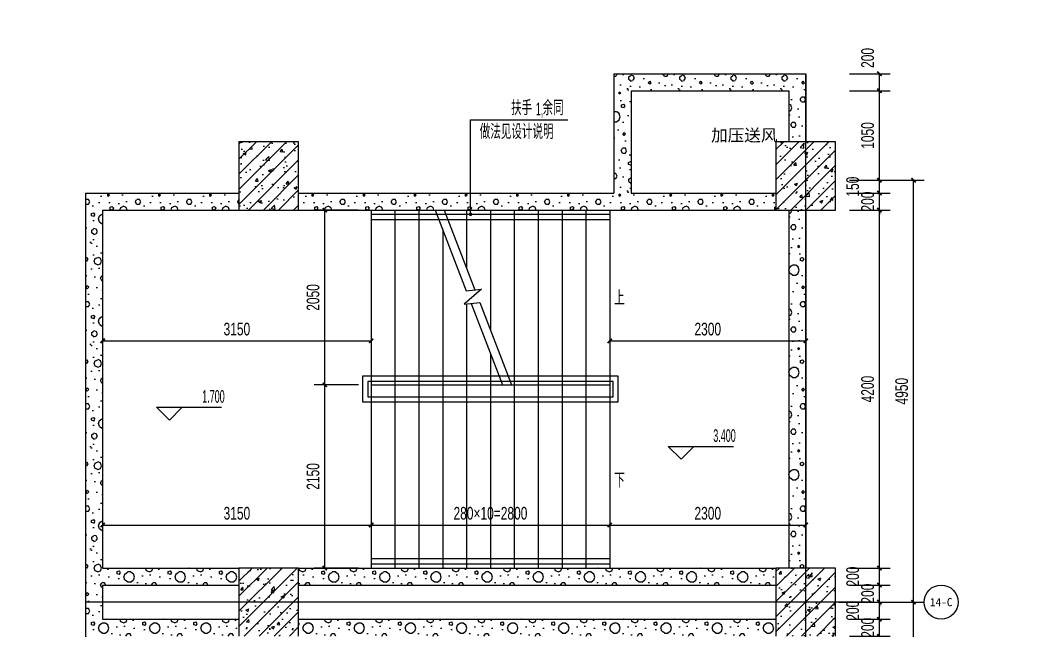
# Model space of a CAD drawing. Extents: x -26219 to 315419, y -160410 to -120810.
# Drawn here: x 66663 to 78633, y -148258 to -141099 of the extents above; entities that cross this region are included whole.
import ezdxf
from ezdxf.enums import TextEntityAlignment as Align
from ezdxf.xclip import XClip

# ---------------------------------------------------------------- set-up
doc = ezdxf.new("R2010")
doc.units = 0
doc.header["$LTSCALE"] = 1000
doc.header["$MEASUREMENT"] = 0
doc.header["$XCLIPFRAME"] = 0
doc.linetypes.add('104-14# 核心筒$2$DOTE', pattern=[2.42, 2, -0.2, 0.02, -0.2])
for name, color, linetype in [('01-标注_尺寸', 124, 'Continuous'), ('01-标注_标高', 200, 'Continuous'), ('01-标注_符号', 200, 'Continuous'), ('01-标注_轴线坐标', 132, 'Continuous'), ('02-TEXT_标注', 130, 'Continuous'), ('02-TEXT_轴号', 7, 'Continuous'), ('05-填充_天正', 26, 'Continuous'), ('104-13#14# B1核心筒$0$05-填充_天正', 26, 'Continuous'), ('104-13#14# B1核心筒$0$A-E_楼梯', 171, 'Continuous'), ('104-13#14# B1核心筒$0$A_STR-砼墙', 51, 'Continuous'), ('104-14# 核心筒$2$A_AXIS-轴线', 36, '104-14# 核心筒$2$DOTE'), ('A-E_栏杆', 232, 'Continuous'), ('A-E_电梯', 171, 'Continuous'), ('A_AXIS-轴线', 36, 'Continuous'), ('A_STR-砌块墙', 121, 'Continuous'), ('A_STR-砼柱', 51, 'Continuous')]:
    doc.layers.add(name, color=color, linetype=linetype)
doc.layers.add('B1幕墙$0$04-不打印_辅助线', color=165, linetype='Continuous', plot=False)
doc.styles.add('_TCH_AXIS', font='STXIHEI_0.TTF', dxfattribs={"width": 0.75, "height": 750})
doc.styles.add('_TCH_DIM', font='ros.shx', dxfattribs={"width": 0.75, "bigfont": 'jd.shx'})
doc.styles.add('_TCH_DIM_T3', font='ros.shx', dxfattribs={"width": 0.705882, "bigfont": 'jd.shx'})
doc.styles.get("Standard").update_dxf_attribs({"font": 'STXIHEI_0.TTF'})
doc.dimstyles.new('_TCH_ARCH&&50', dxfattribs={"dimtxt": 148.75, "dimasz": 50, "dimexe": 125, "dimexo": 150, "dimgap": 63.125, "dimtad": 1, "dimdec": 0, "dimzin": 0, "dimdsep": 46, "dimtxsty": '_TCH_DIM_T3', "dimblk": 'ARCHTICK', "dimcen": 0.09, "dimclrt": 7, "dimazin": 2, "dimtfac": 1, "dimtdec": 0, "dimtix": 1, "dimtmove": 2, "dimatfit": 3, "dimfxl": 0, "dimtolj": 1, "dimtzin": 0, "dimarcsym": 0})
pattern_1 = [(45, (0, 0), (-88.38835, 88.38835), []), (50, (0, 0), (358.6301, -31.37607), [37.5, -412.5]), (355, (0, 0), (-69.3757, 376.0961), [30, -330]), (100.4514, (29.9, -2.6), (289.2547, 344.7198), [31.8701, -350.57106]), (46.1842, (0, 100), (533.6205, -82.7595), [56.25, -618.75]), (96.6356, (44.47, 93.1), (467.3314, 487.059), [47.8051, -525.8565]), (351.1842, (0, 100), (467.331, 487.0593), [45, -495]), (21, (50, 75), (298.4535, -201.30945), [37.5, -412.5]), (326, (50, 75), (121.6577, 362.575), [30, -330]), (71.4514, (74.87, 58.22), (420.1113, 161.26525), [31.8701, -350.57106]), (37.5, (0, 0), (6.07993, 166.44693), [0, -326, 0, -335, 0, -331.25]), (7.5, (0, 0), (131.53477, 197.20586), [0, -191, 0, -318.5, 0, -126.25]), (327.5, (-111.5, 0), (266.91122, -11.27744), [0, -125, 0, -390, 0, -517.5]), (317.5, (-161.5, 0), (291.5931, 50.0525), [0, -162.5, 0, -259, 0, -367.5])]
pattern_2 = [(0, (177, -183), (300, 600), [0, -600]), (0, (-174, -264), (300, 600), [0, -600]), (0, (21, -270), (300, 600), [0, -600]), (0, (234, -93), (300, 600), [0, -600]), (0, (-15, -300), (300, 600), [0, -600]), (0, (294, 285), (300, 600), [0, -600]), (0, (111, 237), (300, 600), [0, -600]), (0, (207, 162), (300, 600), [0, -600]), (0, (-282, 150), (300, 600), [0, -600]), (0, (12, 123), (300, 600), [0, -600]), (0, (-102, -30), (300, 600), [0, -600]), (0, (-96, -255), (300, 600), [0, -600]), (0, (129, -279), (300, 600), [0, -600]), (0, (294, -15), (300, 600), [0, -600]), (0, (-267, -108), (300, 600), [0, -600]), (0, (-216, -6), (300, 600), [0, -600]), (0, (18, -48), (300, 600), [0, -600]), (0, (-66, -135), (300, 600), [0, -600]), (0, (-114, 63), (300, 600), [0, -600]), (0, (-39, 288), (300, 600), [0, -600]), (0, (-243, -234), (300, 600), [0, -600]), (0, (87, 165), (300, 600), [0, -600]), (0, (-192, 174), (300, 600), [0, -600]), (0, (-240, 252), (300, 600), [0, -600]), (130.601294, (257.143, 97.143), (-1499.9999834, 1800.000008), [26.3416, -11037.111]), (18.43495, (214.29, 108.57), (1499.999994, 599.999996), [27.1052, -3767.628]), (90, (214.3, 82.86), (300, 600), [25.7143, -1174.2857]), (161.56505, (240, 74.29), (-1500.00001, 599.999955), [27.1052, -3767.628]), (53.1301, (240, 74.29), (300, 600), [28.5714, -2971.4285]), (135, (262.86, -231.43), (-300.00004, 599.99996), [24.2437, -1672.8126]), (45, (228.57, -231.43), (300, 600), [24.2437, -1672.8126]), (135, (245.71, -248.57), (-300.00004, 599.99996), [24.2437, -1672.8126]), (45, (245.71, -248.57), (300, 600), [24.2437, -1672.8126]), (116.56505, (-25.7, 171.43), (-5e-05, 1200), [31.9438, -638.8765]), (180, (-40, 200), (-300, 600), [34.2857, -565.7142]), (63.43495, (-88.57, 171.43), (3e-06, 1200), [31.9438, -638.8765]), (116.56505, (-74.3, 142.86), (-5e-05, 1200), [31.9438, -638.8765]), (0, (-74.3, 142.86), (300, 600), [34.2857, -565.7142]), (63.43495, (-40, 142.86), (3e-06, 1200), [31.9438, -638.8765]), (107.102728, (200, -31.429), (-899.9999656, 3000.0000048), [38.8613, -16282.9025]), (143.972626, (188.57, 5.714), (-5699.999928, 4199.999995), [38.8613, -8122.02]), (180, (157.14, 28.6), (-300, 600), [37.1429, -562.857]), (36.027373, (88.57, 5.714), (5699.999958, 4199.999955), [38.8613, -8122.02]), (71.56505, (77.14, -28.57), (900.000005, 2999.999995), [36.1403, -3758.5928]), (107.102728, (88.571, -65.714), (-899.9999656, 3000.0000048), [38.8613, -16282.9025]), (143.972626, (120, -88.57), (-5699.999928, 4199.999995), [38.8613, -8122.02]), (0, (120, -88.6), (300, 600), [37.1429, -562.857]), (36.027373, (157.143, -88.57), (5699.999958, 4199.999955), [38.8613, -8122.02]), (71.56505, (188.57, -65.71), (900.000005, 2999.999995), [36.1403, -3758.5928]), (150.25512, (205.714, 248.57), (-900.000002, 599.999993), [23.035, -4814.3196]), (90, (185.7, 237.14), (300, 600), [22.8571, -1177.1427]), (29.74488, (185.714, 237.14), (900, 599.999997), [23.035, -4814.3196]), (116.56505, (65.7, -177.14), (-5e-05, 1200), [31.9438, -638.8765]), (168.690067, (51.43, -148.57), (-2700.000002, 599.999985), [29.1373, -6089.6855]), (41.185925, (0, -162.857), (7499.9999546, 6599.9999423), [30.3718, -12725.802]), (90, (0, -191.43), (300, 600), [28.5714, -1171.4285]), (138.814074, (22.857, -211.429), (-7499.9998667, 6600.000042), [30.3718, -12725.802]), (16.699244, (22.857, -211.429), (9899.9999255, 2999.9999686), [29.8295, -12498.5375]), (60.945396, (51.43, -202.857), (299.999999, 599.9999947), [29.416, -12325.3395]), (109.983106, (-185.714, 74.286), (-1500.0000056, 4199.999989), [33.442, -14012.1975]), (155.556045, (-197.143, 105.714), (-3900.000015, 1799.9999626), [34.523, -14465.1315]), (24.443955, (-260, 105.714), (3900.000002, 1799.9999913), [34.523, -14465.1315]), (70.016893, (-271.429, 74.286), (1500.0000045, 4199.9999896), [33.442, -14012.1975]), (109.983106, (-260, 42.857), (-1500.0000056, 4199.999989), [33.442, -14012.1975]), (160.016893, (-228.57, 31.43), (-1500.000001, 599.999973), [33.442, -6989.3775]), (19.983107, (-228.57, 31.43), (1499.999992, 599.999999), [33.442, -6989.3775]), (70.016893, (-197.143, 42.857), (1500.0000045, 4199.9999896), [33.442, -14012.1975]), (122.005383, (37.14, 20), (-300.00004, 599.99997), [26.9542, -5633.434]), (18.43495, (-2.86, 34.29), (1499.999994, 599.999996), [27.1052, -3767.628]), (90, (-2.86, 8.57), (300, 600), [25.7143, -1174.2857]), (161.56505, (22.86, 0), (-1500.00001, 599.999955), [27.1052, -3767.628]), (54.462322, (22.857, 0), (2099.999997, 2999.9999955), [24.578, -10298.2115]), (116.56505, (-137.14, -125.7), (-5e-05, 1200), [31.9438, -638.8765]), (180, (-151.4, -97.14), (-300, 600), [31.4286, -568.5714]), (59.036243, (-200, -125.714), (300.000001, 599.999997), [33.3197, -6963.822]), (120.963756, (-182.857, -154.286), (-300.000041, 599.999972), [33.3197, -6963.822]), (0, (-182.86, -154.3), (300, 600), [31.4286, -568.5714]), (63.43495, (-151.43, -154.3), (3e-06, 1200), [31.9438, -638.8765])]

# ---------------------------------------------------------------- blocks, each defined once
blk = doc.blocks.new('104-14# 核心筒')
at = {"layer": '104-14# 核心筒$2$A_AXIS-轴线'}
for p, q in [((-9370.1, 194900), (120259.9, 194900)), ((104400, 110750), (120259.9, 110750)), ((-9370.1, 105800), (120259.9, 105800))]:
    blk.add_line(p, q, dxfattribs=at)
blk = doc.blocks.new('B1幕墙')
at = {"layer": 'B1幕墙$0$04-不打印_辅助线'}
blk.add_lwpolyline([(-19723, 110825), (-17951, 111952), (-14731, 106890), (-10015, 109890), (-6726, 109890), (-6726, 107690), (-6591, 107690), (-6591, 96729), (-3286, 91533), (-3400, 91461), (-610, 87073), (-44110, 59404), (-49480, 60532), (-116340, 165647), (-95570, 173812), (-95424, 173440), (-115742, 165453), (-49233, 60889), (-44187, 59829), (-1077, 87250), (-3868, 91637), (-3501, 91871)], dxfattribs=at)
blk = doc.blocks.new('104-13#14# B1核心筒')
at = {"layer": '104-13#14# B1核心筒$0$05-填充_天正', "linetype": 'Continuous'}
h = blk.add_hatch(dxfattribs=at)
h.set_pattern_fill('钢筋混凝土', color=256, scale=150, style=0)
h.set_pattern_definition([(45, (0, 0), (-265.16504, 265.16504), []), (50, (0, 0), (1075.8903, -94.1282), [112.5, -1237.5]), (355, (0, 0), (-208.127, 1128.288), [90, -990]), (100.4514, (89.7, -7.8), (867.764, 1034.1593), [95.6103, -1051.713]), (46.1842, (0, 300), (1600.8616, -248.2785), [168.75, -1856.25]), (96.6356, (133.4, 279.3), (1401.994, 1461.177), [143.415, -1577.57]), (351.1842, (0, 300), (1401.993, 1461.178), [135, -1485]), (21, (150, 225), (895.3606, -603.9283), [112.5, -1237.5]), (326, (150, 225), (364.973, 1087.725), [90, -990]), (71.4514, (224.6, 174.7), (1260.334, 483.7957), [95.6103, -1051.713]), (37.5, (0, 0), (18.2398, 499.3408), [0, -978, 0, -1005, 0, -993.75]), (7.5, (0, 0), (394.6043, 591.6176), [0, -573, 0, -955.5, 0, -378.75]), (327.5, (-334.5, 0), (800.73365, -33.8323), [0, -375, 0, -1170, 0, -1552.5]), (317.5, (-484.5, 0), (874.7793, 150.1575), [0, -487.5, 0, -777, 0, -1102.5])])
h.paths.add_polyline_path([(215000, 2888.4), (215400, 2725.5), (215400, 12400), (215000, 12400)])
at = {"layer": '104-13#14# B1核心筒$0$A_STR-砼墙', "linetype": 'Continuous'}
for p, q in [((215000, 2888.4), (215000, 12400)), ((215400, 2725.5), (215400, 12400))]:
    blk.add_line(p, q, dxfattribs=at)
at = {"layer": '104-13#14# B1核心筒$0$A-E_楼梯', "rotation": 57.54087654752239}
blk.add_blockref('B1幕墙', (289197.1, 8062.4), dxfattribs=at)
blk = doc.blocks.new('_ArchTick')
at = {"color": 0, "linetype": 'ByBlock', "const_width": 0.4}
blk.add_lwpolyline([(-0.5, -0.5), (0.5, 0.5)], dxfattribs=at)
blk = doc.blocks.new('*D553')
at = {"layer": '01-标注_尺寸', "color": 0, "lineweight": -2, "transparency": 16777216}
for p, q in [((76792, -147924), (77267, -147924)), ((77142, -152874), (77142, -147924)), ((76792, -152874), (77267, -152874))]:
    blk.add_line(p, q, dxfattribs=at)
at = {"layer": 'Defpoints', "color": 0, "transparency": 16777216}
for p in [(76642, -147924), (77142, -147924), (76642, -152874)]:
    blk.add_point(p, dxfattribs=at)
at = {"layer": '01-标注_尺寸', "color": 0, "lineweight": -2, "transparency": 16777216, "xscale": 50, "yscale": 50, "zscale": 50}
for p, rotation in [((77142, -147924), 90), ((77142, -152874), 270)]:
    blk.add_blockref('_ArchTick', p, dxfattribs=dict(at, rotation=rotation))
at = {"layer": '01-标注_尺寸', "color": 7, "transparency": 16777216, "insert": (77004, -150399), "char_height": 148.8, "attachment_point": 5, "rotation": 90, "style": '_TCH_DIM_T3'}
blk.add_mtext('\\A1;4950', dxfattribs=at)
blk = doc.blocks.new('*D554')
at = {"layer": '01-标注_尺寸', "color": 0, "lineweight": -2, "transparency": 16777216}
for p, q in [((76792, -142974), (77267, -142974)), ((77142, -147924), (77142, -142974)), ((76792, -147924), (77267, -147924))]:
    blk.add_line(p, q, dxfattribs=at)
at = {"layer": 'Defpoints', "color": 0, "transparency": 16777216}
for p in [(76642, -142974), (77142, -142974), (76642, -147924)]:
    blk.add_point(p, dxfattribs=at)
at = {"layer": '01-标注_尺寸', "color": 0, "lineweight": -2, "transparency": 16777216, "xscale": 50, "yscale": 50, "zscale": 50}
for p, rotation in [((77142, -142974), 90), ((77142, -147924), 270)]:
    blk.add_blockref('_ArchTick', p, dxfattribs=dict(at, rotation=rotation))
at = {"layer": '01-标注_尺寸', "color": 7, "transparency": 16777216, "insert": (77004, -145449), "char_height": 148.8, "attachment_point": 5, "rotation": 90, "style": '_TCH_DIM_T3'}
blk.add_mtext('\\A1;4950', dxfattribs=at)
blk = doc.blocks.new('*D1266')
at = {"layer": '01-标注_尺寸', "color": 0, "lineweight": -2, "transparency": 16777216}
for p, q in [((73578, -144550), (73578, -144983)), ((75878, -144550), (75878, -144983)), ((73578, -144858), (75878, -144858))]:
    blk.add_line(p, q, dxfattribs=at)
at = {"layer": 'Defpoints', "color": 0, "transparency": 16777216}
for p in [(73578, -144400), (75878, -144400), (75878, -144858)]:
    blk.add_point(p, dxfattribs=at)
at = {"layer": '01-标注_尺寸', "color": 0, "lineweight": -2, "transparency": 16777216, "xscale": 50, "yscale": 50, "zscale": 50, "rotation": 180}
blk.add_blockref('_ArchTick', (73578, -144858), dxfattribs=at)
at = {"layer": '01-标注_尺寸', "color": 0, "lineweight": -2, "transparency": 16777216, "xscale": 50, "yscale": 50, "zscale": 50}
blk.add_blockref('_ArchTick', (75878, -144858), dxfattribs=at)
at = {"layer": '01-标注_尺寸', "color": 7, "transparency": 16777216, "insert": (74728, -144721), "char_height": 148.8, "attachment_point": 5, "style": '_TCH_DIM_T3'}
blk.add_mtext('\\A1;2300', dxfattribs=at)
blk = doc.blocks.new('*D1267')
at = {"layer": '01-标注_尺寸', "color": 0, "lineweight": -2, "transparency": 16777216}
for p, q in [((73578, -146711), (73578, -147144)), ((75878, -146711), (75878, -147144)), ((73578, -147019), (75878, -147019))]:
    blk.add_line(p, q, dxfattribs=at)
at = {"layer": 'Defpoints', "color": 0, "transparency": 16777216}
for p in [(73578, -146561), (75878, -146561), (75878, -147019)]:
    blk.add_point(p, dxfattribs=at)
at = {"layer": '01-标注_尺寸', "color": 0, "lineweight": -2, "transparency": 16777216, "xscale": 50, "yscale": 50, "zscale": 50, "rotation": 180}
blk.add_blockref('_ArchTick', (73578, -147019), dxfattribs=at)
at = {"layer": '01-标注_尺寸', "color": 0, "lineweight": -2, "transparency": 16777216, "xscale": 50, "yscale": 50, "zscale": 50}
blk.add_blockref('_ArchTick', (75878, -147019), dxfattribs=at)
at = {"layer": '01-标注_尺寸', "color": 7, "transparency": 16777216, "insert": (74728, -146882), "char_height": 148.8, "attachment_point": 5, "style": '_TCH_DIM_T3'}
blk.add_mtext('\\A1;2300', dxfattribs=at)
blk = doc.blocks.new('*D1268')
at = {"layer": '01-标注_尺寸', "color": 0, "lineweight": -2, "transparency": 16777216}
for p, q in [((70778, -146711), (70778, -147144)), ((73578, -146711), (73578, -147144)), ((70778, -147019), (73578, -147019))]:
    blk.add_line(p, q, dxfattribs=at)
at = {"layer": 'Defpoints', "color": 0, "transparency": 16777216}
for p in [(70778, -146561), (73578, -146561), (73578, -147019)]:
    blk.add_point(p, dxfattribs=at)
at = {"layer": '01-标注_尺寸', "color": 0, "lineweight": -2, "transparency": 16777216, "xscale": 50, "yscale": 50, "zscale": 50, "rotation": 180}
blk.add_blockref('_ArchTick', (70778, -147019), dxfattribs=at)
at = {"layer": '01-标注_尺寸', "color": 0, "lineweight": -2, "transparency": 16777216, "xscale": 50, "yscale": 50, "zscale": 50}
blk.add_blockref('_ArchTick', (73578, -147019), dxfattribs=at)
at = {"layer": '01-标注_尺寸', "color": 7, "transparency": 16777216, "insert": (72178, -146882), "char_height": 148.75, "attachment_point": 5, "style": '_TCH_DIM_T3'}
blk.add_mtext('\\A1;280×10=2800', dxfattribs=at)
blk = doc.blocks.new('*D1269')
at = {"layer": '01-标注_尺寸', "color": 0, "lineweight": -2, "transparency": 16777216}
for p, q in [((67628, -146711), (67628, -147144)), ((70778, -146711), (70778, -147144)), ((67628, -147019), (70778, -147019))]:
    blk.add_line(p, q, dxfattribs=at)
at = {"layer": 'Defpoints', "color": 0, "transparency": 16777216}
for p in [(67628, -146561), (70778, -146561), (70778, -147019)]:
    blk.add_point(p, dxfattribs=at)
at = {"layer": '01-标注_尺寸', "color": 0, "lineweight": -2, "transparency": 16777216, "xscale": 50, "yscale": 50, "zscale": 50, "rotation": 180}
blk.add_blockref('_ArchTick', (67628, -147019), dxfattribs=at)
at = {"layer": '01-标注_尺寸', "color": 0, "lineweight": -2, "transparency": 16777216, "xscale": 50, "yscale": 50, "zscale": 50}
blk.add_blockref('_ArchTick', (70778, -147019), dxfattribs=at)
at = {"layer": '01-标注_尺寸', "color": 7, "transparency": 16777216, "insert": (69203, -146882), "char_height": 148.8, "attachment_point": 5, "style": '_TCH_DIM_T3'}
blk.add_mtext('\\A1;3150', dxfattribs=at)
blk = doc.blocks.new('*D1270')
at = {"layer": '01-标注_尺寸', "color": 0, "lineweight": -2, "transparency": 16777216}
for p, q in [((67628, -144550), (67628, -144983)), ((70778, -144550), (70778, -144983)), ((67628, -144858), (70778, -144858))]:
    blk.add_line(p, q, dxfattribs=at)
at = {"layer": 'Defpoints', "color": 0, "transparency": 16777216}
for p in [(67628, -144400), (70778, -144400), (70778, -144858)]:
    blk.add_point(p, dxfattribs=at)
at = {"layer": '01-标注_尺寸', "color": 0, "lineweight": -2, "transparency": 16777216, "xscale": 50, "yscale": 50, "zscale": 50, "rotation": 180}
blk.add_blockref('_ArchTick', (67628, -144858), dxfattribs=at)
at = {"layer": '01-标注_尺寸', "color": 0, "lineweight": -2, "transparency": 16777216, "xscale": 50, "yscale": 50, "zscale": 50}
blk.add_blockref('_ArchTick', (70778, -144858), dxfattribs=at)
at = {"layer": '01-标注_尺寸', "color": 7, "transparency": 16777216, "insert": (69203, -144721), "char_height": 148.8, "attachment_point": 5, "style": '_TCH_DIM_T3'}
blk.add_mtext('\\A1;3150', dxfattribs=at)
blk = doc.blocks.new('*D1271')
at = {"layer": '01-标注_尺寸', "color": 0, "lineweight": -2, "transparency": 16777216}
for p, q in [((70628, -143324), (70110, -143324)), ((70235, -145374), (70235, -143324)), ((70628, -145374), (70110, -145374))]:
    blk.add_line(p, q, dxfattribs=at)
at = {"layer": 'Defpoints', "color": 0, "transparency": 16777216}
for p in [(70235, -143324), (70778, -143324), (70778, -145374)]:
    blk.add_point(p, dxfattribs=at)
at = {"layer": '01-标注_尺寸', "color": 0, "lineweight": -2, "transparency": 16777216, "xscale": 50, "yscale": 50, "zscale": 50}
for p, rotation in [((70235, -143324), 90), ((70235, -145374), 270)]:
    blk.add_blockref('_ArchTick', p, dxfattribs=dict(at, rotation=rotation))
at = {"layer": '01-标注_尺寸', "color": 7, "transparency": 16777216, "insert": (70097, -144349), "char_height": 148.8, "attachment_point": 5, "rotation": 90, "style": '_TCH_DIM_T3'}
blk.add_mtext('\\A1;2050', dxfattribs=at)
blk = doc.blocks.new('*D1272')
at = {"layer": '01-标注_尺寸', "color": 0, "lineweight": -2, "transparency": 16777216}
for p, q in [((70628, -145374), (70110, -145374)), ((70235, -147524), (70235, -145374)), ((70628, -147524), (70110, -147524))]:
    blk.add_line(p, q, dxfattribs=at)
at = {"layer": 'Defpoints', "color": 0, "transparency": 16777216}
for p in [(70235, -145374), (70778, -145374), (70778, -147524)]:
    blk.add_point(p, dxfattribs=at)
at = {"layer": '01-标注_尺寸', "color": 0, "lineweight": -2, "transparency": 16777216, "xscale": 50, "yscale": 50, "zscale": 50}
for p, rotation in [((70235, -145374), 90), ((70235, -147524), 270)]:
    blk.add_blockref('_ArchTick', p, dxfattribs=dict(at, rotation=rotation))
at = {"layer": '01-标注_尺寸', "color": 7, "transparency": 16777216, "insert": (70097, -146449), "char_height": 148.8, "attachment_point": 5, "rotation": 90, "style": '_TCH_DIM_T3'}
blk.add_mtext('\\A1;2150', dxfattribs=at)
blk = doc.blocks.new('*D1278')
at = {"layer": '01-标注_尺寸', "color": 0, "lineweight": -2, "transparency": 16777216}
for p, q in [((76742, -148124), (76742, -148074)), ((76392, -148124), (76867, -148124)), ((76742, -148324), (76742, -148124)), ((76392, -148324), (76867, -148324)), ((76742, -148324), (76742, -148374))]:
    blk.add_line(p, q, dxfattribs=at)
at = {"layer": 'Defpoints', "color": 0, "transparency": 16777216}
for p in [(76242, -148124), (76742, -148124), (76242, -148324)]:
    blk.add_point(p, dxfattribs=at)
at = {"layer": '01-标注_尺寸', "color": 0, "lineweight": -2, "transparency": 16777216, "xscale": 50, "yscale": 50, "zscale": 50}
for p, rotation in [((76742, -148124), 270), ((76742, -148324), 90)]:
    blk.add_blockref('_ArchTick', p, dxfattribs=dict(at, rotation=rotation))
at = {"layer": '01-标注_尺寸', "color": 7, "transparency": 16777216, "insert": (76604, -148224), "char_height": 148.8, "attachment_point": 5, "rotation": 90, "style": '_TCH_DIM_T3'}
blk.add_mtext('\\A1;200', dxfattribs=at)
blk = doc.blocks.new('*D1279')
at = {"layer": '01-标注_尺寸', "color": 0, "lineweight": -2, "transparency": 16777216}
for p, q in [((76392, -147924), (76867, -147924)), ((76742, -148124), (76742, -147924)), ((76392, -148124), (76867, -148124))]:
    blk.add_line(p, q, dxfattribs=at)
at = {"layer": 'Defpoints', "color": 0, "transparency": 16777216}
for p in [(76242, -147924), (76742, -147924), (76242, -148124)]:
    blk.add_point(p, dxfattribs=at)
at = {"layer": '01-标注_尺寸', "color": 0, "lineweight": -2, "transparency": 16777216, "xscale": 50, "yscale": 50, "zscale": 50}
for p, rotation in [((76742, -147924), 90), ((76742, -148124), 270)]:
    blk.add_blockref('_ArchTick', p, dxfattribs=dict(at, rotation=rotation))
at = {"layer": '01-标注_尺寸', "color": 7, "transparency": 16777216, "insert": (76429, -148024), "char_height": 148.8, "attachment_point": 5, "rotation": 90, "style": '_TCH_DIM_T3'}
blk.add_mtext('\\A1;200', dxfattribs=at)
blk = doc.blocks.new('*D1280')
at = {"layer": '01-标注_尺寸', "color": 0, "lineweight": -2, "transparency": 16777216}
for p, q in [((76742, -147724), (76742, -147674)), ((76392, -147724), (76867, -147724)), ((76742, -147924), (76742, -147724)), ((76392, -147924), (76867, -147924)), ((76742, -147924), (76742, -147974))]:
    blk.add_line(p, q, dxfattribs=at)
at = {"layer": 'Defpoints', "color": 0, "transparency": 16777216}
for p in [(76242, -147724), (76742, -147724), (76242, -147924)]:
    blk.add_point(p, dxfattribs=at)
at = {"layer": '01-标注_尺寸', "color": 0, "lineweight": -2, "transparency": 16777216, "xscale": 50, "yscale": 50, "zscale": 50}
for p, rotation in [((76742, -147724), 270), ((76742, -147924), 90)]:
    blk.add_blockref('_ArchTick', p, dxfattribs=dict(at, rotation=rotation))
at = {"layer": '01-标注_尺寸', "color": 7, "transparency": 16777216, "insert": (76604, -147824), "char_height": 148.8, "attachment_point": 5, "rotation": 90, "style": '_TCH_DIM_T3'}
blk.add_mtext('\\A1;200', dxfattribs=at)
blk = doc.blocks.new('*D1281')
at = {"layer": '01-标注_尺寸', "color": 0, "lineweight": -2, "transparency": 16777216}
for p, q in [((76392, -147524), (76867, -147524)), ((76742, -147724), (76742, -147524)), ((76392, -147724), (76867, -147724))]:
    blk.add_line(p, q, dxfattribs=at)
at = {"layer": 'Defpoints', "color": 0, "transparency": 16777216}
for p in [(76242, -147524), (76742, -147524), (76242, -147724)]:
    blk.add_point(p, dxfattribs=at)
at = {"layer": '01-标注_尺寸', "color": 0, "lineweight": -2, "transparency": 16777216, "xscale": 50, "yscale": 50, "zscale": 50}
for p, rotation in [((76742, -147524), 90), ((76742, -147724), 270)]:
    blk.add_blockref('_ArchTick', p, dxfattribs=dict(at, rotation=rotation))
at = {"layer": '01-标注_尺寸', "color": 7, "transparency": 16777216, "insert": (76429, -147624), "char_height": 148.8, "attachment_point": 5, "rotation": 90, "style": '_TCH_DIM_T3'}
blk.add_mtext('\\A1;200', dxfattribs=at)
blk = doc.blocks.new('*D1282')
at = {"layer": '01-标注_尺寸', "color": 0, "lineweight": -2, "transparency": 16777216}
for p, q in [((76392, -143324), (76867, -143324)), ((76742, -147524), (76742, -143324)), ((76392, -147524), (76867, -147524))]:
    blk.add_line(p, q, dxfattribs=at)
at = {"layer": 'Defpoints', "color": 0, "transparency": 16777216}
for p in [(76242, -143324), (76742, -143324), (76242, -147524)]:
    blk.add_point(p, dxfattribs=at)
at = {"layer": '01-标注_尺寸', "color": 0, "lineweight": -2, "transparency": 16777216, "xscale": 50, "yscale": 50, "zscale": 50}
for p, rotation in [((76742, -143324), 90), ((76742, -147524), 270)]:
    blk.add_blockref('_ArchTick', p, dxfattribs=dict(at, rotation=rotation))
at = {"layer": '01-标注_尺寸', "color": 7, "transparency": 16777216, "insert": (76604, -145424), "char_height": 148.8, "attachment_point": 5, "rotation": 90, "style": '_TCH_DIM_T3'}
blk.add_mtext('\\A1;4200', dxfattribs=at)
blk = doc.blocks.new('*D1283')
at = {"layer": '01-标注_尺寸', "color": 0, "lineweight": -2, "transparency": 16777216}
for p, q in [((76392, -143124), (76867, -143124)), ((76742, -143124), (76742, -143074)), ((76742, -143324), (76742, -143124)), ((76392, -143324), (76867, -143324)), ((76742, -143324), (76742, -143374))]:
    blk.add_line(p, q, dxfattribs=at)
at = {"layer": 'Defpoints', "color": 0, "transparency": 16777216}
for p in [(76242, -143124), (76742, -143124), (76242, -143324)]:
    blk.add_point(p, dxfattribs=at)
at = {"layer": '01-标注_尺寸', "color": 0, "lineweight": -2, "transparency": 16777216, "xscale": 50, "yscale": 50, "zscale": 50}
for p, rotation in [((76742, -143124), 270), ((76742, -143324), 90)]:
    blk.add_blockref('_ArchTick', p, dxfattribs=dict(at, rotation=rotation))
at = {"layer": '01-标注_尺寸', "color": 7, "transparency": 16777216, "insert": (76604, -143224), "char_height": 148.8, "attachment_point": 5, "rotation": 90, "style": '_TCH_DIM_T3'}
blk.add_mtext('\\A1;200', dxfattribs=at)
blk = doc.blocks.new('*D1284')
at = {"layer": '01-标注_尺寸', "color": 0, "lineweight": -2, "transparency": 16777216}
for p, q in [((76392, -142974), (76867, -142974)), ((76742, -143124), (76742, -142974)), ((76392, -143124), (76867, -143124))]:
    blk.add_line(p, q, dxfattribs=at)
at = {"layer": 'Defpoints', "color": 0, "transparency": 16777216}
for p in [(76242, -142974), (76742, -142974), (76242, -143124)]:
    blk.add_point(p, dxfattribs=at)
at = {"layer": '01-标注_尺寸', "color": 0, "lineweight": -2, "transparency": 16777216, "xscale": 50, "yscale": 50, "zscale": 50}
for p, rotation in [((76742, -142974), 90), ((76742, -143124), 270)]:
    blk.add_blockref('_ArchTick', p, dxfattribs=dict(at, rotation=rotation))
at = {"layer": '01-标注_尺寸', "color": 7, "transparency": 16777216, "insert": (76429, -143049), "char_height": 148.8, "attachment_point": 5, "rotation": 90, "style": '_TCH_DIM_T3'}
blk.add_mtext('\\A1;150', dxfattribs=at)
blk = doc.blocks.new('*D1285')
at = {"layer": '01-标注_尺寸', "color": 0, "lineweight": -2, "transparency": 16777216}
for p, q in [((76392, -141924), (76867, -141924)), ((76742, -142974), (76742, -141924)), ((76392, -142974), (76867, -142974))]:
    blk.add_line(p, q, dxfattribs=at)
at = {"layer": 'Defpoints', "color": 0, "transparency": 16777216}
for p in [(76242, -141924), (76742, -141924), (76242, -142974)]:
    blk.add_point(p, dxfattribs=at)
at = {"layer": '01-标注_尺寸', "color": 0, "lineweight": -2, "transparency": 16777216, "xscale": 50, "yscale": 50, "zscale": 50}
for p, rotation in [((76742, -141924), 90), ((76742, -142974), 270)]:
    blk.add_blockref('_ArchTick', p, dxfattribs=dict(at, rotation=rotation))
at = {"layer": '01-标注_尺寸', "color": 7, "transparency": 16777216, "insert": (76604, -142449), "char_height": 148.8, "attachment_point": 5, "rotation": 90, "style": '_TCH_DIM_T3'}
blk.add_mtext('\\A1;1050', dxfattribs=at)
blk = doc.blocks.new('*D1286')
at = {"layer": '01-标注_尺寸', "color": 0, "lineweight": -2, "transparency": 16777216}
for p, q in [((76392, -141724), (76867, -141724)), ((76742, -141924), (76742, -141724)), ((76392, -141924), (76867, -141924))]:
    blk.add_line(p, q, dxfattribs=at)
at = {"layer": 'Defpoints', "color": 0, "transparency": 16777216}
for p in [(76242, -141724), (76742, -141724), (76242, -141924)]:
    blk.add_point(p, dxfattribs=at)
at = {"layer": '01-标注_尺寸', "color": 0, "lineweight": -2, "transparency": 16777216, "xscale": 50, "yscale": 50, "zscale": 50}
for p, rotation in [((76742, -141724), 90), ((76742, -141924), 270)]:
    blk.add_blockref('_ArchTick', p, dxfattribs=dict(at, rotation=rotation))
at = {"layer": '01-标注_尺寸', "color": 7, "transparency": 16777216, "insert": (76604, -141539), "char_height": 148.8, "attachment_point": 5, "rotation": 90, "style": '_TCH_DIM_T3'}
blk.add_mtext('\\A1;200', dxfattribs=at)

msp = doc.modelspace()

# ---------------------------------------------------------------- hatches: boundary and pattern name
at = {"layer": '05-填充_天正'}
h = msp.add_hatch(dxfattribs=at)
h.set_pattern_fill('加气混凝土', color=256, scale=50, style=0)
h.set_pattern_definition(pattern_2)
h.paths.add_polyline_path([(73827.7, -141923.7), (73627.7, -141723.7), (73627.7, -143123.7), (73727.7, -143190.3), (73827.7, -143123.7)])
h = msp.add_hatch(dxfattribs=at)
h.set_pattern_fill('加气混凝土', color=256, scale=50, style=0)
h.set_pattern_definition(pattern_2)
h.paths.add_polyline_path([(73627.7, -141723.7), (73827.7, -141923.7), (75677.7, -141923.7), (75877.7, -141723.7)])
h = msp.add_hatch(dxfattribs=at)
h.set_pattern_fill('加气混凝土', color=256, scale=50, style=0)
h.set_pattern_definition(pattern_2)
h.paths.add_polyline_path([(75677.7, -142523.7), (75877.7, -142523.7), (75877.7, -141723.7), (75677.7, -141923.7)])
h = msp.add_hatch(dxfattribs=at)
h.set_pattern_fill('钢筋混凝土', color=256, scale=50, style=0)
h.set_pattern_definition(pattern_1)
h.paths.add_polyline_path([(69227.7, -143323.7), (69927.7, -143323.7), (69927.7, -142523.7), (69227.7, -142523.7)])
h = msp.add_hatch(dxfattribs=at)
h.set_pattern_fill('钢筋混凝土', color=256, scale=50, style=0)
h.set_pattern_definition(pattern_1)
h.paths.add_polyline_path([(75527.7, -143323.7), (76227.7, -143323.7), (76227.7, -142523.7), (75527.7, -142523.7)])
h = msp.add_hatch(dxfattribs=at)
h.set_pattern_fill('加气混凝土', color=256, scale=50, style=0)
h.set_pattern_definition(pattern_2)
h.paths.add_polyline_path([(69227.7, -143323.7), (69227.7, -143123.7), (67427.7, -143123.7), (67627.7, -143323.7)])
h = msp.add_hatch(dxfattribs=at)
h.set_pattern_fill('加气混凝土', color=256, scale=50, style=0)
h.set_pattern_definition(pattern_2)
h.paths.add_polyline_path([(67627.7, -143323.7), (67427.7, -143123.7), (67427.7, -147623.7), (67561, -147623.7), (67627.7, -147523.7)])
h = msp.add_hatch(dxfattribs=at)
h.set_pattern_fill('加气混凝土', color=256, scale=50, style=0)
h.set_pattern_definition(pattern_2)
h.paths.add_polyline_path([(69927.7, -143123.7), (69927.7, -143323.7), (73727.7, -143323.7), (73727.7, -143190.3), (73627.7, -143123.7)])
h = msp.add_hatch(dxfattribs=at)
h.set_pattern_fill('加气混凝土', color=256, scale=50, style=0)
h.set_pattern_definition(pattern_2)
h.paths.add_polyline_path([(75527.7, -143323.7), (75527.7, -143123.7), (73827.7, -143123.7), (73727.7, -143190.3), (73727.7, -143323.7)])
h = msp.add_hatch(dxfattribs=at)
h.set_pattern_fill('加气混凝土', color=256, scale=50, style=0)
h.set_pattern_definition(pattern_2)
h.paths.add_polyline_path([(75677.7, -147523.7), (75877.7, -147523.7), (75877.7, -143323.7), (75677.7, -143323.7)])
h = msp.add_hatch(dxfattribs=at)
h.set_pattern_fill('加气混凝土', color=256, scale=50, style=0)
h.set_pattern_definition(pattern_2)
h.paths.add_polyline_path([(69227.7, -147723.7), (69227.7, -147523.7), (67627.7, -147523.7), (67561, -147623.7), (67627.7, -147723.7)])
h = msp.add_hatch(dxfattribs=at)
h.set_pattern_fill('钢筋混凝土', color=256, scale=50, style=0)
h.set_pattern_definition(pattern_1)
h.paths.add_polyline_path([(69227.7, -148323.7), (69927.7, -148323.7), (69927.7, -147523.7), (69227.7, -147523.7)])
h = msp.add_hatch(dxfattribs=at)
h.set_pattern_fill('加气混凝土', color=256, scale=50, style=0)
h.set_pattern_definition(pattern_2)
h.paths.add_polyline_path([(75527.7, -147723.7), (75527.7, -147523.7), (69927.7, -147523.7), (69927.7, -147723.7)])
h = msp.add_hatch(dxfattribs=at)
h.set_pattern_fill('钢筋混凝土', color=256, scale=50, style=0)
h.set_pattern_definition(pattern_1)
h.paths.add_polyline_path([(75527.7, -148323.7), (76227.7, -148323.7), (76227.7, -147523.7), (75527.7, -147523.7)])
h = msp.add_hatch(dxfattribs=at)
h.set_pattern_fill('加气混凝土', color=256, scale=50, style=0)
h.set_pattern_definition(pattern_2)
h.paths.add_polyline_path([(67561, -147623.7), (67427.7, -147623.7), (67427.7, -148223.7), (67561, -148223.7), (67627.7, -148123.7), (67627.7, -147723.7)])
h = msp.add_hatch(dxfattribs=at)
h.set_pattern_fill('加气混凝土', color=256, scale=50, style=0)
h.set_pattern_definition(pattern_2)
h.paths.add_polyline_path([(69227.7, -148323.7), (69227.7, -148123.7), (67627.7, -148123.7), (67561, -148223.7), (67627.7, -148323.7)])
h = msp.add_hatch(dxfattribs=at)
h.set_pattern_fill('加气混凝土', color=256, scale=50, style=0)
h.set_pattern_definition(pattern_2)
h.paths.add_polyline_path([(75527.7, -148323.7), (75527.7, -148123.7), (69927.7, -148123.7), (69927.7, -148323.7)])
h = msp.add_hatch(dxfattribs=at)
h.set_pattern_fill('加气混凝土', color=256, scale=50, style=0)
h.set_pattern_definition(pattern_2)
h.paths.add_polyline_path([(67561, -148223.7), (67427.7, -148223.7), (67427.7, -153323.7), (67627.7, -153123.7), (67627.7, -148323.7)])

# ---------------------------------------------------------------- linework, layer by layer
at = {"layer": '01-标注_标高'}
for p, q in [((68410.5, -145787.5), (68260.5, -145637.5)), ((68260.5, -145637.5), (69023.8, -145637.5)), ((68410.5, -145787.5), (68560.5, -145637.5)), ((74414.9, -146246.7), (74264.9, -146096.7)), ((74264.9, -146096.7), (75028.2, -146096.7)), ((74414.9, -146246.7), (74564.9, -146096.7))]:
    msp.add_line(p, q, dxfattribs=at)
at = {"layer": '01-标注_符号'}
for p, q in [((71945.3, -143373.7), (71945.3, -142263.4)), ((71945.3, -142263.4), (73085.9, -142263.4))]:
    msp.add_line(p, q, dxfattribs=at)
at = {"layer": '01-标注_符号', "const_width": 20}
msp.add_lwpolyline([(71945.3, -143383.7, 1), (71945.3, -143363.7, 1)], format="xyb", close=True, dxfattribs=at)
at = {"layer": '01-标注_符号'}
for points in [[(73577.7, -146493.7, 0, 0, 0), (69377.7, -146493.7, 0, 0, 0), (69377.7, -144353.7, 0, 0, 0), (71187.7, -144353.7, 40, 0, 0), (71337.7, -144353.7, 0, 0, 0)], [(73577.7, -144353.7, 0, 0, 0), (72607.7, -144353.7, 40, 0, 0), (72457.7, -144353.7, 0, 0, 0)]]:
    msp.add_lwpolyline(points, format="xyseb", dxfattribs=at)
at = {"layer": '01-标注_轴线坐标'}
msp.add_line((76266.8, -147923.7), (77266.8, -147923.7), dxfattribs=at)
msp.add_circle((77466.8, -147923.7), 200, dxfattribs=at)
at = {"layer": 'A-E_栏杆'}
for p, q in [((70777.7, -143373.7), (73577.7, -143373.7)), ((70777.7, -143373.7), (70777.7, -143433.7)), ((73577.7, -143373.7), (73577.7, -143433.7)), ((70777.7, -143433.7), (73577.7, -143433.7)), ((73677.7, -145273.7), (70677.7, -145273.7)), ((70677.7, -145273.7), (70677.7, -145573.7)), ((73677.7, -145573.7), (73677.7, -145273.7)), ((73617.7, -145333.7), (70737.7, -145333.7)), ((70737.7, -145333.7), (70737.7, -145513.7)), ((73617.7, -145513.7), (73617.7, -145333.7)), ((70737.7, -145513.7), (73617.7, -145513.7)), ((70677.7, -145573.7), (73677.7, -145573.7)), ((70777.7, -147413.7), (73577.7, -147413.7)), ((70777.7, -147413.7), (70777.7, -147473.7)), ((70777.7, -147473.7), (73577.7, -147473.7)), ((73577.7, -147413.7), (73577.7, -147473.7))]:
    msp.add_line(p, q, dxfattribs=at)
at = {"layer": 'A-E_电梯'}
for p, q in [((70777.7, -143323.7), (71529.1, -143323.7)), ((70777.7, -143323.7), (70777.7, -145373.7)), ((71057.7, -143323.7), (71057.7, -145373.7)), ((71337.7, -143323.7), (71337.7, -145373.7)), ((71529.1, -143323.7), (71893.9, -144270.3)), ((71636.3, -143323.7), (73577.7, -143323.7)), ((71636.3, -143323.7), (71996.8, -144259.4)), ((71897.7, -143323.7), (71897.7, -144002)), ((72177.7, -143323.7), (72177.7, -144728.6)), ((72457.7, -143323.7), (72457.7, -145373.7)), ((72737.7, -143323.7), (72737.7, -145373.7)), ((73017.7, -143323.7), (73017.7, -145373.7)), ((73297.7, -143323.7), (73297.7, -145373.7)), ((73577.7, -143323.7), (73577.7, -145373.7)), ((71617.7, -143553.5), (71617.7, -145373.7)), ((72071.3, -144251.4), (71868.6, -144428.2)), ((71893.9, -144270.3), (72071.3, -144251.4)), ((71868.6, -144428.2), (72054.3, -144408.4)), ((71897.7, -144425.1), (71897.7, -145373.7)), ((71951.3, -144419.4), (72319.1, -145373.7)), ((72054.3, -144408.4), (72426.2, -145373.7)), ((72177.7, -145006.7), (72177.7, -145373.7)), ((70777.7, -145373.7), (73577.7, -145373.7)), ((70777.7, -145373.7), (70777.7, -147523.7)), ((70777.7, -145373.7), (72319.1, -145373.7)), ((71057.7, -145373.7), (71057.7, -147523.7)), ((71337.7, -145373.7), (71337.7, -147523.7)), ((71617.7, -145373.7), (71617.7, -147523.7)), ((71897.7, -145373.7), (71897.7, -147523.7)), ((72177.7, -145373.7), (72177.7, -147523.7)), ((72426.2, -145373.7), (73577.7, -145373.7)), ((72457.7, -145373.7), (72457.7, -147523.7)), ((72737.7, -145373.7), (72737.7, -147523.7)), ((73017.7, -145373.7), (73017.7, -147523.7)), ((73297.7, -145373.7), (73297.7, -147523.7)), ((73577.7, -145373.7), (73577.7, -147523.7)), ((70777.7, -147523.7), (73577.7, -147523.7))]:
    msp.add_line(p, q, dxfattribs=at)
at = {"layer": 'A_AXIS-轴线'}
for p, q in [((75877.7, -154082.6), (75877.7, -141723.7)), ((76654.3, -147923.7), (67427.7, -147923.7))]:
    msp.add_line(p, q, dxfattribs=at)
at = {"layer": 'A_STR-砌块墙'}
for p, q in [((73627.7, -141723.7), (73627.7, -143123.7)), ((73627.7, -141723.7), (75877.7, -141723.7)), ((75877.7, -141723.7), (75877.7, -142523.7)), ((73827.7, -141923.7), (73827.7, -143123.7)), ((73827.7, -141923.7), (75677.7, -141923.7)), ((75677.7, -141923.7), (75677.7, -142523.7)), ((67427.7, -143123.7), (69227.7, -143123.7)), ((67427.7, -143123.7), (67427.7, -147623.7)), ((69927.7, -143123.7), (73627.7, -143123.7)), ((73827.7, -143123.7), (75527.7, -143123.7)), ((67627.7, -143323.7), (69227.7, -143323.7)), ((67627.7, -143323.7), (67627.7, -147523.7)), ((69927.7, -143323.7), (73727.7, -143323.7)), ((73727.7, -143323.7), (75527.7, -143323.7)), ((75677.7, -143323.7), (75677.7, -147523.7)), ((75877.7, -143323.7), (75877.7, -147523.7)), ((67627.7, -147523.7), (69227.7, -147523.7)), ((69927.7, -147523.7), (75527.7, -147523.7)), ((67427.7, -147623.7), (67427.7, -148223.7)), ((67627.7, -147723.7), (69227.7, -147723.7)), ((67627.7, -147723.7), (67627.7, -148123.7)), ((69927.7, -147723.7), (75527.7, -147723.7)), ((67627.7, -148123.7), (69227.7, -148123.7)), ((69927.7, -148123.7), (75527.7, -148123.7)), ((67427.7, -148223.7), (67427.7, -153323.7))]:
    msp.add_line(p, q, dxfattribs=at)
at = {"layer": 'A_STR-砼柱'}
for p, q in [((69927.7, -142523.7), (69227.7, -142523.7)), ((69227.7, -142523.7), (69227.7, -143323.7)), ((69927.7, -143323.7), (69927.7, -142523.7)), ((76227.7, -142523.7), (75527.7, -142523.7)), ((75527.7, -142523.7), (75527.7, -143323.7)), ((76227.7, -143323.7), (76227.7, -142523.7)), ((69227.7, -143323.7), (69927.7, -143323.7)), ((75527.7, -143323.7), (76227.7, -143323.7)), ((69927.7, -147523.7), (69227.7, -147523.7)), ((69227.7, -147523.7), (69227.7, -148323.7)), ((69927.7, -148323.7), (69927.7, -147523.7)), ((76227.7, -147523.7), (75527.7, -147523.7)), ((75527.7, -147523.7), (75527.7, -148323.7)), ((76227.7, -148323.7), (76227.7, -147523.7))]:
    msp.add_line(p, q, dxfattribs=at)

# ---------------------------------------------------------------- block references
ref = msp.add_blockref('104-13#14# B1核心筒', (-139122.3, -151768.8))
XClip(ref).set_block_clipping_path([(207512.3994327821, 11700.0000000345), (217199.994662753, 24900.0000103296)])
ref = msp.add_blockref('104-14# 核心筒', (-14186.1, -342823.7))
XClip(ref).set_block_clipping_path([(106600, 188399.9997829867), (117200.2008833432, 201506.2882948874)])
ref = msp.add_blockref('104-14# 核心筒', (-27186.1, -253723.7))
XClip(ref).set_block_clipping_path([(106549.9999999962, 99299.9997836323), (117200.2008833428, 112250)])
ref = msp.add_blockref('104-14# 核心筒', (-45298.4, -250352.4))
XClip(ref).set_block_clipping_path([(21749.9999999867, 95940.5634616732), (34400.0000000036, 107500.0000000001)])
ref = msp.add_blockref('104-14# 核心筒', (-29679.9, -339452.4))
XClip(ref).set_block_clipping_path([(21000, 184300.0000000001), (34400.0000000036, 196600.0000000001)])

# ---------------------------------------------------------------- texts
at = {"layer": '02-TEXT_标注', "style": '_TCH_DIM'}
for s, height, width, p in [('扶手', 173.64, 0.75, (72419.5, -142210.9)), ('1,', 148.75, 0.529412, (72710.5, -142210.9)), ('余同', 173.64, 0.75, (72789.3, -142210.9)), ('做法见设计说明', 173.64, 0.75, (72052.6, -142490.9)), ('上', 173.6, 0.75, (73630.2, -144441.2)), ('1.700', 148.75, 0.529412, (68796.2, -145585)), ('3.400', 148.75, 0.529412, (74792.7, -146044.2)), ('下', 173.6, 0.75, (73630.2, -146581.2))]:
    msp.add_text(s, height=height, dxfattribs=dict(at, width=width)).set_placement(p)
at = {"layer": '02-TEXT_标注'}
msp.add_text('加压送风', height=142.71, dxfattribs=at).set_placement((74766.9, -142517.5))
at = {"layer": '02-TEXT_轴号', "style": '_TCH_AXIS', "width": 0.927711}
msp.add_text('14-C', height=95.69, dxfattribs=at).set_placement((77335.3, -147971.5), (77598.4, -147971.5), align=Align.FIT)

# ---------------------------------------------------------------- dimensions: what is measured, and where the dimension line sits
at = {"layer": '01-标注_尺寸'}
for base, p1, p2, picture, middle in [((76741.8, -141723.7), (76241.8, -141923.7), (76241.8, -141723.7), '*D1286', (76604.3, -141538.7)), ((76741.8, -142973.7), (76241.8, -143123.7), (76241.8, -142973.7), '*D1284', (76429.3, -143048.7)), ((76741.8, -147523.7), (76241.8, -147723.7), (76241.8, -147523.7), '*D1281', (76429.3, -147623.7)), ((76741.8, -147923.7), (76241.8, -148123.7), (76241.8, -147923.7), '*D1279', (76429.3, -148023.7))]:
    dim = msp.add_linear_dim(base=base, p1=p1, p2=p2, angle=90, dimstyle='_TCH_ARCH&&50', dxfattribs=at)
    dim.commit()
    dim.dimension.update_dxf_attribs({"geometry": picture, "text_midpoint": middle, "dimtype": 161})
for p1, p2, distance, picture, middle in [((76241.8, -142973.7), (76241.8, -141923.7), -500, '*D1285', (76604.3, -142448.7)), ((76641.8, -147923.7), (76641.8, -142973.7), -500, '*D554', (77004.3, -145448.7)), ((76241.8, -143323.7), (76241.8, -143123.7), -500, '*D1283', (76604.3, -143223.7)), ((70777.7, -145373.7), (70777.7, -143323.7), 543, '*D1271', (70097.1, -144348.7)), ((76241.8, -147523.7), (76241.8, -143323.7), -500, '*D1282', (76604.3, -145423.7)), ((67627.7, -144399.6), (70777.7, -144399.6), -458.5, '*D1270', (69202.7, -144720.6)), ((73577.7, -144399.6), (75877.7, -144399.6), -458.5, '*D1266', (74727.7, -144720.6)), ((70777.7, -147523.7), (70777.7, -145373.7), 543, '*D1272', (70097.1, -146448.7)), ((67627.7, -146560.8), (70777.7, -146560.8), -458.5, '*D1269', (69202.7, -146881.8)), ((73577.7, -146560.8), (75877.7, -146560.8), -458.5, '*D1267', (74727.7, -146881.8)), ((76241.8, -147923.7), (76241.8, -147723.7), -500, '*D1280', (76604.3, -147823.7)), ((76641.8, -152873.7), (76641.8, -147923.7), -500, '*D553', (77004.3, -150398.7)), ((76241.8, -148323.7), (76241.8, -148123.7), -500, '*D1278', (76604.3, -148223.7))]:
    dim = msp.add_aligned_dim(p1=p1, p2=p2, distance=distance, dimstyle='_TCH_ARCH&&50', dxfattribs=at)
    dim.commit()
    dim.dimension.update_dxf_attribs({"geometry": picture, "text_midpoint": middle})
dim = msp.add_aligned_dim(p1=(70777.7, -146560.8), p2=(73577.7, -146560.8), distance=-458.5, text='280×10=2800', dimstyle='_TCH_ARCH&&50', dxfattribs=at)
dim.commit()
dim.dimension.update_dxf_attribs({"geometry": '*D1268', "text_midpoint": (72177.7, -146881.8)})

doc.saveas('drawing.dxf')
